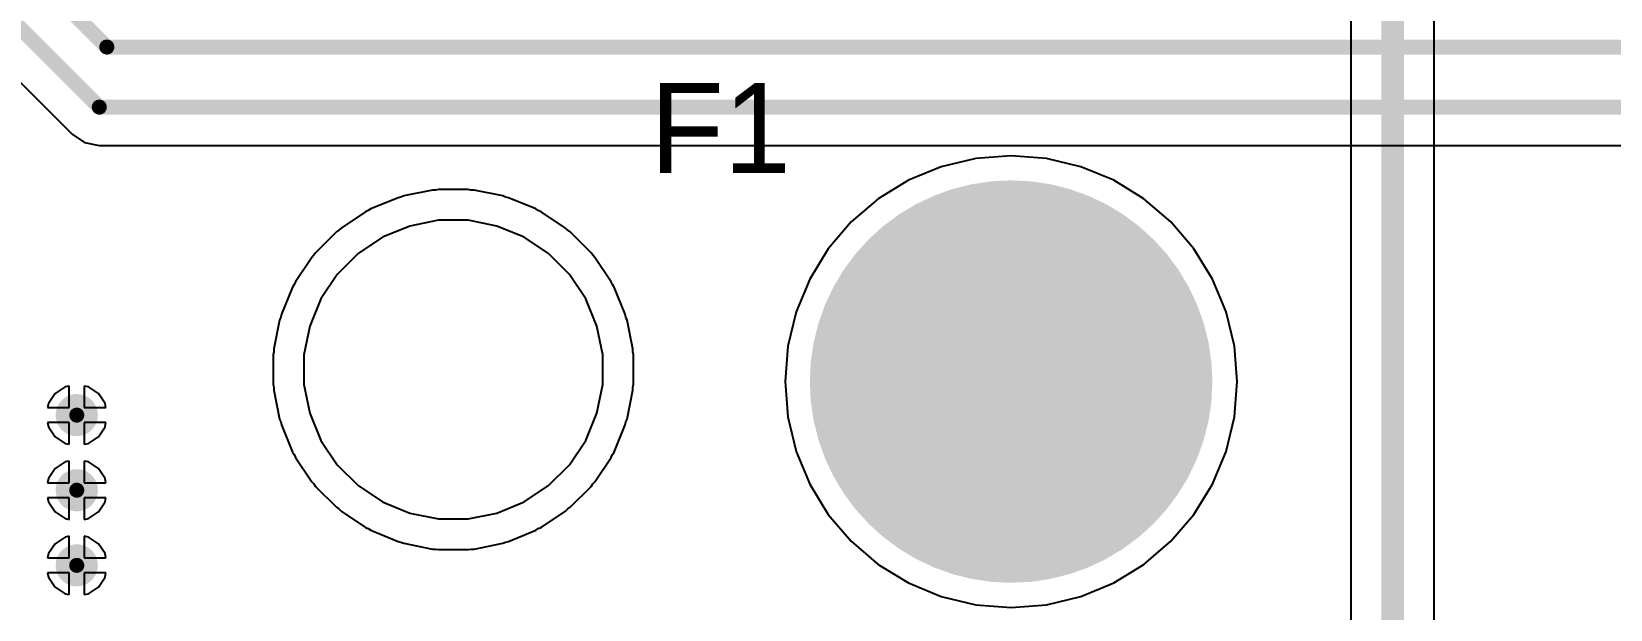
# Model space of a CAD drawing. Header units: millimetres. Extents: x 25 to 374, y 23 to 150.
# Drawn here: x 53.93 to 80.62, y 121.12 to 130.89 of the extents above; entities that cross this region are included whole.
import ezdxf

# ---------------------------------------------------------------- set-up
doc = ezdxf.new("R2010")
doc.units = ezdxf.units.MM
for name, color, linetype in [('BottomLayer', 5, 'Continuous'), ('BottomSolder', 6, 'Continuous'), ('MultiLayer', 9, 'Continuous'), ('PadHoleLayer', 156, 'Continuous'), ('TopLayer', 1, 'Continuous'), ('TopOverlay', 2, 'Continuous'), ('TopSolder', 216, 'Continuous'), ('ViaHoleLayer', 16, 'Continuous')]:
    doc.layers.add(name, color=color, linetype=linetype)

msp = doc.modelspace()

# ---------------------------------------------------------------- linework, layer by layer
at = {"layer": 'BottomLayer'}
for p, q in [((52.348, 131.43), (54.622, 129.156)), ((54.622, 129.156), (54.832, 129.016)), ((54.832, 129.016), (55.08, 128.966)), ((55.08, 128.966), (330.06, 128.966)), ((69.891, 128.746), (69.309, 128.606)), ((70.489, 128.793), (69.891, 128.746)), ((71.086, 128.746), (70.489, 128.793)), ((71.669, 128.606), (71.086, 128.746)), ((68.755, 128.377), (68.244, 128.064)), ((69.309, 128.606), (68.755, 128.377)), ((72.223, 128.377), (71.669, 128.606)), ((72.734, 128.064), (72.223, 128.377)), ((60.128, 128.083), (59.668, 127.892)), ((60.178, 128.093), (60.128, 128.083)), ((60.225, 128.112), (60.178, 128.093)), ((60.713, 128.209), (60.225, 128.112)), ((60.764, 128.209), (60.713, 128.209)), ((60.814, 128.219), (60.764, 128.209)), ((61.311, 128.219), (60.814, 128.219)), ((61.361, 128.209), (61.311, 128.219)), ((61.412, 128.209), (61.361, 128.209)), ((61.9, 128.112), (61.412, 128.209)), ((61.947, 128.093), (61.9, 128.112)), ((61.997, 128.083), (61.947, 128.093)), ((62.457, 127.892), (61.997, 128.083)), ((59.579, 127.844), (59.165, 127.568)), ((59.626, 127.864), (59.579, 127.844)), ((59.668, 127.892), (59.626, 127.864)), ((62.499, 127.864), (62.457, 127.892)), ((62.546, 127.844), (62.499, 127.864)), ((62.96, 127.568), (62.546, 127.844)), ((68.244, 128.064), (67.788, 127.675)), ((73.19, 127.675), (72.734, 128.064)), ((59.165, 127.568), (59.129, 127.532)), ((62.996, 127.532), (62.96, 127.568)), ((67.788, 127.675), (67.399, 127.219)), ((73.579, 127.219), (73.19, 127.675)), ((59.087, 127.504), (58.735, 127.152)), ((59.129, 127.532), (59.087, 127.504)), ((63.038, 127.504), (62.996, 127.532)), ((63.39, 127.152), (63.038, 127.504)), ((58.671, 127.073), (58.394, 126.66)), ((58.707, 127.11), (58.671, 127.073)), ((58.735, 127.152), (58.707, 127.11)), ((63.418, 127.11), (63.39, 127.152)), ((63.454, 127.073), (63.418, 127.11)), ((63.731, 126.66), (63.454, 127.073)), ((67.399, 127.219), (67.085, 126.708)), ((73.892, 126.708), (73.579, 127.219)), ((58.346, 126.57), (58.156, 126.111)), ((58.375, 126.613), (58.346, 126.57)), ((58.394, 126.66), (58.375, 126.613)), ((63.75, 126.613), (63.731, 126.66)), ((63.779, 126.57), (63.75, 126.613)), ((63.969, 126.111), (63.779, 126.57)), ((67.085, 126.708), (66.856, 126.154)), ((74.122, 126.154), (73.892, 126.708)), ((58.127, 126.014), (58.03, 125.526)), ((58.146, 126.061), (58.127, 126.014)), ((58.156, 126.111), (58.146, 126.061)), ((63.979, 126.061), (63.969, 126.111)), ((63.998, 126.014), (63.979, 126.061)), ((64.096, 125.526), (63.998, 126.014)), ((66.856, 126.154), (66.716, 125.571)), ((74.262, 125.571), (74.122, 126.154)), ((58.03, 125.475), (58.02, 125.425)), ((58.02, 125.425), (58.02, 124.927)), ((58.03, 125.526), (58.03, 125.475)), ((64.096, 125.475), (64.096, 125.526)), ((64.105, 125.425), (64.096, 125.475)), ((64.105, 124.927), (64.105, 125.425)), ((66.716, 125.571), (66.669, 124.974)), ((74.309, 124.974), (74.262, 125.571)), ((54.501, 124.885), (54.333, 124.773)), ((54.572, 124.899), (54.501, 124.885)), ((54.572, 124.534), (54.572, 124.899)), ((54.897, 124.885), (54.826, 124.899)), ((54.826, 124.899), (54.826, 124.534)), ((55.065, 124.773), (54.897, 124.885)), ((58.02, 124.927), (58.03, 124.877)), ((58.03, 124.877), (58.03, 124.826)), ((64.096, 124.877), (64.105, 124.927)), ((64.096, 124.826), (64.096, 124.877)), ((66.669, 124.974), (66.716, 124.376)), ((74.262, 124.376), (74.309, 124.974)), ((54.333, 124.773), (54.22, 124.605)), ((55.177, 124.605), (55.065, 124.773)), ((58.03, 124.826), (58.127, 124.339)), ((63.998, 124.339), (64.096, 124.826)), ((54.22, 124.605), (54.206, 124.534)), ((54.206, 124.534), (54.572, 124.534)), ((54.826, 124.534), (55.192, 124.534)), ((55.192, 124.534), (55.177, 124.605)), ((66.716, 124.376), (66.856, 123.793)), ((74.122, 123.793), (74.262, 124.376)), ((54.572, 124.28), (54.206, 124.28)), ((54.206, 124.28), (54.22, 124.208)), ((54.22, 124.208), (54.333, 124.04)), ((54.572, 123.914), (54.572, 124.28)), ((55.192, 124.28), (54.826, 124.28)), ((54.826, 124.28), (54.826, 123.914)), ((55.065, 124.04), (55.177, 124.208)), ((55.177, 124.208), (55.192, 124.28)), ((58.127, 124.339), (58.146, 124.291)), ((58.146, 124.291), (58.156, 124.241)), ((58.156, 124.241), (58.346, 123.782)), ((63.779, 123.782), (63.969, 124.241)), ((63.969, 124.241), (63.979, 124.291)), ((63.979, 124.291), (63.998, 124.339)), ((54.333, 124.04), (54.501, 123.928)), ((54.501, 123.928), (54.572, 123.914)), ((54.826, 123.914), (54.897, 123.928)), ((54.897, 123.928), (55.065, 124.04)), ((54.501, 123.615), (54.333, 123.503)), ((54.572, 123.629), (54.501, 123.615)), ((54.572, 123.264), (54.572, 123.629)), ((54.897, 123.615), (54.826, 123.629)), ((54.826, 123.629), (54.826, 123.264)), ((55.065, 123.503), (54.897, 123.615)), ((58.346, 123.782), (58.375, 123.739)), ((58.375, 123.739), (58.394, 123.692)), ((58.394, 123.692), (58.671, 123.279)), ((63.454, 123.279), (63.731, 123.692)), ((63.731, 123.692), (63.75, 123.739)), ((63.75, 123.739), (63.779, 123.782)), ((66.856, 123.793), (67.085, 123.24)), ((73.892, 123.24), (74.122, 123.793)), ((54.22, 123.335), (54.206, 123.264)), ((54.333, 123.503), (54.22, 123.335)), ((55.177, 123.335), (55.065, 123.503)), ((55.192, 123.264), (55.177, 123.335)), ((58.671, 123.279), (58.707, 123.243)), ((63.418, 123.243), (63.454, 123.279)), ((54.206, 123.264), (54.572, 123.264)), ((54.572, 123.01), (54.206, 123.01)), ((54.206, 123.01), (54.22, 122.938)), ((54.572, 122.644), (54.572, 123.01)), ((54.826, 123.264), (55.192, 123.264)), ((55.192, 123.01), (54.826, 123.01)), ((54.826, 123.01), (54.826, 122.644)), ((55.177, 122.938), (55.192, 123.01)), ((58.707, 123.243), (58.735, 123.2)), ((58.735, 123.2), (59.087, 122.849)), ((63.038, 122.849), (63.39, 123.2)), ((63.39, 123.2), (63.418, 123.243)), ((67.085, 123.24), (67.399, 122.728)), ((73.579, 122.728), (73.892, 123.24)), ((54.22, 122.938), (54.333, 122.77)), ((54.333, 122.77), (54.501, 122.658)), ((54.897, 122.658), (55.065, 122.77)), ((55.065, 122.77), (55.177, 122.938)), ((59.087, 122.849), (59.129, 122.82)), ((59.129, 122.82), (59.165, 122.784)), ((59.165, 122.784), (59.579, 122.508)), ((62.546, 122.508), (62.96, 122.784)), ((62.96, 122.784), (62.996, 122.82)), ((62.996, 122.82), (63.038, 122.849)), ((54.501, 122.658), (54.572, 122.644)), ((54.826, 122.644), (54.897, 122.658)), ((59.579, 122.508), (59.626, 122.488)), ((59.626, 122.488), (59.668, 122.46)), ((62.457, 122.46), (62.499, 122.488)), ((62.499, 122.488), (62.546, 122.508)), ((67.399, 122.728), (67.788, 122.273)), ((73.19, 122.273), (73.579, 122.728)), ((54.333, 122.233), (54.22, 122.065)), ((54.501, 122.345), (54.333, 122.233)), ((54.572, 122.359), (54.501, 122.345)), ((54.572, 121.994), (54.572, 122.359)), ((54.897, 122.345), (54.826, 122.359)), ((54.826, 122.359), (54.826, 121.994)), ((55.065, 122.233), (54.897, 122.345)), ((55.177, 122.065), (55.065, 122.233)), ((59.668, 122.46), (60.128, 122.27)), ((60.128, 122.27), (60.178, 122.26)), ((60.178, 122.26), (60.225, 122.24)), ((60.225, 122.24), (60.713, 122.143)), ((61.412, 122.143), (61.9, 122.24)), ((61.9, 122.24), (61.947, 122.26)), ((61.947, 122.26), (61.997, 122.27)), ((61.997, 122.27), (62.457, 122.46)), ((67.788, 122.273), (68.244, 121.883)), ((72.734, 121.883), (73.19, 122.273)), ((54.22, 122.065), (54.206, 121.994)), ((54.206, 121.994), (54.572, 121.994)), ((54.826, 121.994), (55.192, 121.994)), ((55.192, 121.994), (55.177, 122.065)), ((60.713, 122.143), (60.764, 122.143)), ((60.764, 122.143), (60.814, 122.133)), ((60.814, 122.133), (61.311, 122.133)), ((61.311, 122.133), (61.361, 122.143)), ((61.361, 122.143), (61.412, 122.143)), ((54.572, 121.74), (54.206, 121.74)), ((54.206, 121.74), (54.22, 121.668)), ((54.572, 121.374), (54.572, 121.74)), ((55.192, 121.74), (54.826, 121.74)), ((54.826, 121.74), (54.826, 121.374)), ((55.177, 121.668), (55.192, 121.74)), ((68.244, 121.883), (68.755, 121.57)), ((72.223, 121.57), (72.734, 121.883)), ((54.22, 121.668), (54.333, 121.5)), ((54.333, 121.5), (54.501, 121.388)), ((54.897, 121.388), (55.065, 121.5)), ((55.065, 121.5), (55.177, 121.668)), ((68.755, 121.57), (69.309, 121.341)), ((71.669, 121.341), (72.223, 121.57)), ((54.501, 121.388), (54.572, 121.374)), ((54.826, 121.374), (54.897, 121.388)), ((69.309, 121.341), (69.891, 121.201)), ((69.891, 121.201), (70.489, 121.154)), ((70.489, 121.154), (71.086, 121.201)), ((71.086, 121.201), (71.669, 121.341))]:
    msp.add_line(p, q, dxfattribs=at)
at = {"layer": 'BottomLayer', "const_width": 0.254}
for points in [[(52.806, 131.888), (55.08, 129.614)], [(54.064, 131.773), (55.207, 130.63)], [(55.207, 130.63), (287.514, 130.63)], [(55.08, 129.614), (330.676, 129.614)]]:
    msp.add_lwpolyline(points, dxfattribs=at)
at = {"layer": 'BottomLayer'}
for points, const_width in [([(55.143, 130.63, 1), (55.27, 130.63, 1)], 0.127), ([(55.143, 130.63, 1), (55.27, 130.63, 1)], 0.127), ([(55.016, 129.614, 1), (55.143, 129.614, 1)], 0.127), ([(55.016, 129.614, 1), (55.143, 129.614, 1)], 0.127), ([(68.839, 124.974, 1), (72.139, 124.974, 1)], 3.3), ([(54.572, 124.407, 1), (54.826, 124.407, 1)], 0.254), ([(54.572, 123.137, 1), (54.826, 123.137, 1)], 0.254), ([(54.572, 121.867, 1), (54.826, 121.867, 1)], 0.254)]:
    msp.add_lwpolyline(points, format="xyb", close=True, dxfattribs=dict(at, const_width=const_width))
at = {"layer": 'BottomSolder'}
for points, const_width in [([(68.788, 124.974, 1), (72.19, 124.974, 1)], 3.402), ([(54.521, 124.407, 1), (54.877, 124.407, 1)], 0.356), ([(54.521, 123.137, 1), (54.877, 123.137, 1)], 0.356), ([(54.521, 121.867, 1), (54.877, 121.867, 1)], 0.356)]:
    msp.add_lwpolyline(points, format="xyb", close=True, dxfattribs=dict(at, const_width=const_width))
at = {"layer": 'MultiLayer'}
for p, q in [((60.326, 127.604), (59.866, 127.414)), ((60.814, 127.701), (60.326, 127.604)), ((61.063, 127.701), (60.814, 127.701)), ((61.311, 127.701), (61.063, 127.701)), ((61.799, 127.604), (61.311, 127.701)), ((62.259, 127.414), (61.799, 127.604)), ((59.866, 127.414), (59.453, 127.137)), ((62.672, 127.137), (62.259, 127.414)), ((59.453, 127.137), (59.101, 126.786)), ((63.024, 126.786), (62.672, 127.137)), ((59.101, 126.786), (58.825, 126.372)), ((63.3, 126.372), (63.024, 126.786)), ((58.825, 126.372), (58.635, 125.913)), ((63.49, 125.913), (63.3, 126.372)), ((58.635, 125.913), (58.538, 125.425)), ((63.588, 125.425), (63.49, 125.913)), ((58.538, 125.425), (58.538, 125.176)), ((63.588, 125.176), (63.588, 125.425)), ((58.538, 125.176), (58.538, 125.176)), ((58.538, 125.176), (58.538, 124.927)), ((63.588, 124.927), (63.588, 125.176)), ((58.538, 124.927), (58.635, 124.44)), ((63.49, 124.44), (63.588, 124.927)), ((58.635, 124.44), (58.825, 123.98)), ((63.3, 123.98), (63.49, 124.44)), ((58.825, 123.98), (59.101, 123.567)), ((63.024, 123.567), (63.3, 123.98)), ((59.101, 123.567), (59.453, 123.215)), ((62.672, 123.215), (63.024, 123.567)), ((59.453, 123.215), (59.866, 122.938)), ((62.259, 122.938), (62.672, 123.215)), ((59.866, 122.938), (60.326, 122.748)), ((60.326, 122.748), (60.814, 122.651)), ((61.311, 122.651), (61.799, 122.748)), ((61.799, 122.748), (62.259, 122.938)), ((60.814, 122.651), (61.063, 122.651)), ((61.063, 122.651), (61.311, 122.651))]:
    msp.add_line(p, q, dxfattribs=at)
for points, const_width in [([(68.839, 124.974, 1), (72.139, 124.974, 1)], 3.3), ([(54.572, 124.407, 1), (54.826, 124.407, 1)], 0.254), ([(54.572, 123.137, 1), (54.826, 123.137, 1)], 0.254), ([(54.572, 121.867, 1), (54.826, 121.867, 1)], 0.254)]:
    msp.add_lwpolyline(points, format="xyb", close=True, dxfattribs=dict(at, const_width=const_width))
at = {"layer": 'PadHoleLayer', "const_width": 1.6}
msp.add_lwpolyline([(69.689, 124.974, 1), (71.289, 124.974, 1)], format="xyb", close=True, dxfattribs=at)
at = {"layer": 'TopLayer'}
for p, q in [((76.232, 135.622), (76.232, 110.288)), ((77.641, 110.299), (77.641, 135.622)), ((69.891, 128.746), (69.309, 128.606)), ((70.489, 128.793), (69.891, 128.746)), ((71.086, 128.746), (70.489, 128.793)), ((71.669, 128.606), (71.086, 128.746)), ((68.755, 128.377), (68.244, 128.064)), ((69.309, 128.606), (68.755, 128.377)), ((72.223, 128.377), (71.669, 128.606)), ((72.734, 128.064), (72.223, 128.377)), ((60.128, 128.083), (59.668, 127.892)), ((60.178, 128.093), (60.128, 128.083)), ((60.225, 128.112), (60.178, 128.093)), ((60.713, 128.209), (60.225, 128.112)), ((60.764, 128.209), (60.713, 128.209)), ((60.814, 128.219), (60.764, 128.209)), ((61.311, 128.219), (60.814, 128.219)), ((61.361, 128.209), (61.311, 128.219)), ((61.412, 128.209), (61.361, 128.209)), ((61.9, 128.112), (61.412, 128.209)), ((61.947, 128.093), (61.9, 128.112)), ((61.997, 128.083), (61.947, 128.093)), ((62.457, 127.892), (61.997, 128.083)), ((59.579, 127.844), (59.165, 127.568)), ((59.626, 127.864), (59.579, 127.844)), ((59.668, 127.892), (59.626, 127.864)), ((62.499, 127.864), (62.457, 127.892)), ((62.546, 127.844), (62.499, 127.864)), ((62.96, 127.568), (62.546, 127.844)), ((68.244, 128.064), (67.788, 127.675)), ((73.19, 127.675), (72.734, 128.064)), ((59.165, 127.568), (59.129, 127.532)), ((62.996, 127.532), (62.96, 127.568)), ((67.788, 127.675), (67.399, 127.219)), ((73.579, 127.219), (73.19, 127.675)), ((59.087, 127.504), (58.735, 127.152)), ((59.129, 127.532), (59.087, 127.504)), ((63.038, 127.504), (62.996, 127.532)), ((63.39, 127.152), (63.038, 127.504)), ((58.671, 127.073), (58.394, 126.66)), ((58.707, 127.11), (58.671, 127.073)), ((58.735, 127.152), (58.707, 127.11)), ((63.418, 127.11), (63.39, 127.152)), ((63.454, 127.073), (63.418, 127.11)), ((63.731, 126.66), (63.454, 127.073)), ((67.399, 127.219), (67.085, 126.708)), ((73.892, 126.708), (73.579, 127.219)), ((58.346, 126.57), (58.156, 126.111)), ((58.375, 126.613), (58.346, 126.57)), ((58.394, 126.66), (58.375, 126.613)), ((63.75, 126.613), (63.731, 126.66)), ((63.779, 126.57), (63.75, 126.613)), ((63.969, 126.111), (63.779, 126.57)), ((67.085, 126.708), (66.856, 126.154)), ((74.122, 126.154), (73.892, 126.708)), ((58.127, 126.014), (58.03, 125.526)), ((58.146, 126.061), (58.127, 126.014)), ((58.156, 126.111), (58.146, 126.061)), ((63.979, 126.061), (63.969, 126.111)), ((63.998, 126.014), (63.979, 126.061)), ((64.096, 125.526), (63.998, 126.014)), ((66.856, 126.154), (66.716, 125.571)), ((74.262, 125.571), (74.122, 126.154)), ((58.03, 125.475), (58.02, 125.425)), ((58.02, 125.425), (58.02, 124.927)), ((58.03, 125.526), (58.03, 125.475)), ((64.096, 125.475), (64.096, 125.526)), ((64.105, 125.425), (64.096, 125.475)), ((64.105, 124.927), (64.105, 125.425)), ((66.716, 125.571), (66.669, 124.974)), ((74.309, 124.974), (74.262, 125.571)), ((54.501, 124.885), (54.333, 124.773)), ((54.572, 124.899), (54.501, 124.885)), ((54.572, 124.534), (54.572, 124.899)), ((54.897, 124.885), (54.826, 124.899)), ((54.826, 124.899), (54.826, 124.534)), ((55.065, 124.773), (54.897, 124.885)), ((58.02, 124.927), (58.03, 124.877)), ((58.03, 124.877), (58.03, 124.826)), ((64.096, 124.877), (64.105, 124.927)), ((64.096, 124.826), (64.096, 124.877)), ((66.669, 124.974), (66.716, 124.376)), ((74.262, 124.376), (74.309, 124.974)), ((54.333, 124.773), (54.22, 124.605)), ((55.177, 124.605), (55.065, 124.773)), ((58.03, 124.826), (58.127, 124.339)), ((63.998, 124.339), (64.096, 124.826)), ((54.22, 124.605), (54.206, 124.534)), ((54.206, 124.534), (54.572, 124.534)), ((54.826, 124.534), (55.192, 124.534)), ((55.192, 124.534), (55.177, 124.605)), ((66.716, 124.376), (66.856, 123.793)), ((74.122, 123.793), (74.262, 124.376)), ((54.572, 124.28), (54.206, 124.28)), ((54.206, 124.28), (54.22, 124.208)), ((54.22, 124.208), (54.333, 124.04)), ((54.572, 123.914), (54.572, 124.28)), ((55.192, 124.28), (54.826, 124.28)), ((54.826, 124.28), (54.826, 123.914)), ((55.065, 124.04), (55.177, 124.208)), ((55.177, 124.208), (55.192, 124.28)), ((58.127, 124.339), (58.146, 124.291)), ((58.146, 124.291), (58.156, 124.241)), ((58.156, 124.241), (58.346, 123.782)), ((63.779, 123.782), (63.969, 124.241)), ((63.969, 124.241), (63.979, 124.291)), ((63.979, 124.291), (63.998, 124.339)), ((54.333, 124.04), (54.501, 123.928)), ((54.501, 123.928), (54.572, 123.914)), ((54.826, 123.914), (54.897, 123.928)), ((54.897, 123.928), (55.065, 124.04)), ((54.501, 123.615), (54.333, 123.503)), ((54.572, 123.629), (54.501, 123.615)), ((54.572, 123.264), (54.572, 123.629)), ((54.897, 123.615), (54.826, 123.629)), ((54.826, 123.629), (54.826, 123.264)), ((55.065, 123.503), (54.897, 123.615)), ((58.346, 123.782), (58.375, 123.739)), ((58.375, 123.739), (58.394, 123.692)), ((58.394, 123.692), (58.671, 123.279)), ((63.454, 123.279), (63.731, 123.692)), ((63.731, 123.692), (63.75, 123.739)), ((63.75, 123.739), (63.779, 123.782)), ((66.856, 123.793), (67.085, 123.24)), ((73.892, 123.24), (74.122, 123.793)), ((54.22, 123.335), (54.206, 123.264)), ((54.333, 123.503), (54.22, 123.335)), ((55.177, 123.335), (55.065, 123.503)), ((55.192, 123.264), (55.177, 123.335)), ((58.671, 123.279), (58.707, 123.243)), ((63.418, 123.243), (63.454, 123.279)), ((54.206, 123.264), (54.572, 123.264)), ((54.572, 123.01), (54.206, 123.01)), ((54.206, 123.01), (54.22, 122.938)), ((54.572, 122.644), (54.572, 123.01)), ((54.826, 123.264), (55.192, 123.264)), ((55.192, 123.01), (54.826, 123.01)), ((54.826, 123.01), (54.826, 122.644)), ((55.177, 122.938), (55.192, 123.01)), ((58.707, 123.243), (58.735, 123.2)), ((58.735, 123.2), (59.087, 122.849)), ((63.038, 122.849), (63.39, 123.2)), ((63.39, 123.2), (63.418, 123.243)), ((67.085, 123.24), (67.399, 122.728)), ((73.579, 122.728), (73.892, 123.24)), ((54.22, 122.938), (54.333, 122.77)), ((54.333, 122.77), (54.501, 122.658)), ((54.897, 122.658), (55.065, 122.77)), ((55.065, 122.77), (55.177, 122.938)), ((59.087, 122.849), (59.129, 122.82)), ((59.129, 122.82), (59.165, 122.784)), ((59.165, 122.784), (59.579, 122.508)), ((62.546, 122.508), (62.96, 122.784)), ((62.96, 122.784), (62.996, 122.82)), ((62.996, 122.82), (63.038, 122.849)), ((54.501, 122.658), (54.572, 122.644)), ((54.826, 122.644), (54.897, 122.658)), ((59.579, 122.508), (59.626, 122.488)), ((59.626, 122.488), (59.668, 122.46)), ((62.457, 122.46), (62.499, 122.488)), ((62.499, 122.488), (62.546, 122.508)), ((67.399, 122.728), (67.788, 122.273)), ((73.19, 122.273), (73.579, 122.728)), ((54.333, 122.233), (54.22, 122.065)), ((54.501, 122.345), (54.333, 122.233)), ((54.572, 122.359), (54.501, 122.345)), ((54.572, 121.994), (54.572, 122.359)), ((54.897, 122.345), (54.826, 122.359)), ((54.826, 122.359), (54.826, 121.994)), ((55.065, 122.233), (54.897, 122.345)), ((55.177, 122.065), (55.065, 122.233)), ((59.668, 122.46), (60.128, 122.27)), ((60.128, 122.27), (60.178, 122.26)), ((60.178, 122.26), (60.225, 122.24)), ((60.225, 122.24), (60.713, 122.143)), ((61.412, 122.143), (61.9, 122.24)), ((61.9, 122.24), (61.947, 122.26)), ((61.947, 122.26), (61.997, 122.27)), ((61.997, 122.27), (62.457, 122.46)), ((67.788, 122.273), (68.244, 121.883)), ((72.734, 121.883), (73.19, 122.273)), ((54.22, 122.065), (54.206, 121.994)), ((54.206, 121.994), (54.572, 121.994)), ((54.826, 121.994), (55.192, 121.994)), ((55.192, 121.994), (55.177, 122.065)), ((60.713, 122.143), (60.764, 122.143)), ((60.764, 122.143), (60.814, 122.133)), ((60.814, 122.133), (61.311, 122.133)), ((61.311, 122.133), (61.361, 122.143)), ((61.361, 122.143), (61.412, 122.143)), ((54.572, 121.74), (54.206, 121.74)), ((54.206, 121.74), (54.22, 121.668)), ((54.572, 121.374), (54.572, 121.74)), ((55.192, 121.74), (54.826, 121.74)), ((54.826, 121.74), (54.826, 121.374)), ((55.177, 121.668), (55.192, 121.74)), ((68.244, 121.883), (68.755, 121.57)), ((72.223, 121.57), (72.734, 121.883)), ((54.22, 121.668), (54.333, 121.5)), ((54.333, 121.5), (54.501, 121.388)), ((54.897, 121.388), (55.065, 121.5)), ((55.065, 121.5), (55.177, 121.668)), ((68.755, 121.57), (69.309, 121.341)), ((71.669, 121.341), (72.223, 121.57)), ((54.501, 121.388), (54.572, 121.374)), ((54.826, 121.374), (54.897, 121.388)), ((69.309, 121.341), (69.891, 121.201)), ((69.891, 121.201), (70.489, 121.154)), ((70.489, 121.154), (71.086, 121.201)), ((71.086, 121.201), (71.669, 121.341))]:
    msp.add_line(p, q, dxfattribs=at)
at = {"layer": 'TopLayer', "const_width": 0.381}
msp.add_lwpolyline([(76.937, 108.687), (76.937, 137.239)], dxfattribs=at)
at = {"layer": 'TopLayer'}
for points, const_width in [([(68.839, 124.974, 1), (72.139, 124.974, 1)], 3.3), ([(54.572, 124.407, 1), (54.826, 124.407, 1)], 0.254), ([(54.572, 123.137, 1), (54.826, 123.137, 1)], 0.254), ([(54.572, 121.867, 1), (54.826, 121.867, 1)], 0.254)]:
    msp.add_lwpolyline(points, format="xyb", close=True, dxfattribs=dict(at, const_width=const_width))
at = {"layer": 'TopSolder'}
for points, const_width in [([(68.788, 124.974, 1), (72.19, 124.974, 1)], 3.402), ([(54.521, 124.407, 1), (54.877, 124.407, 1)], 0.356), ([(54.521, 123.137, 1), (54.877, 123.137, 1)], 0.356), ([(54.521, 121.867, 1), (54.877, 121.867, 1)], 0.356)]:
    msp.add_lwpolyline(points, format="xyb", close=True, dxfattribs=dict(at, const_width=const_width))
at = {"layer": 'ViaHoleLayer', "const_width": 0.127}
for points in [[(54.635, 124.407, 1), (54.762, 124.407, 1)], [(54.635, 123.137, 1), (54.762, 123.137, 1)], [(54.635, 121.867, 1), (54.762, 121.867, 1)]]:
    msp.add_lwpolyline(points, format="xyb", close=True, dxfattribs=at)

# ---------------------------------------------------------------- texts
at = {"layer": 'TopOverlay'}
msp.add_text('F1', height=1.524, dxfattribs=at).set_placement((64.389, 128.499))

doc.saveas('drawing.dxf')
